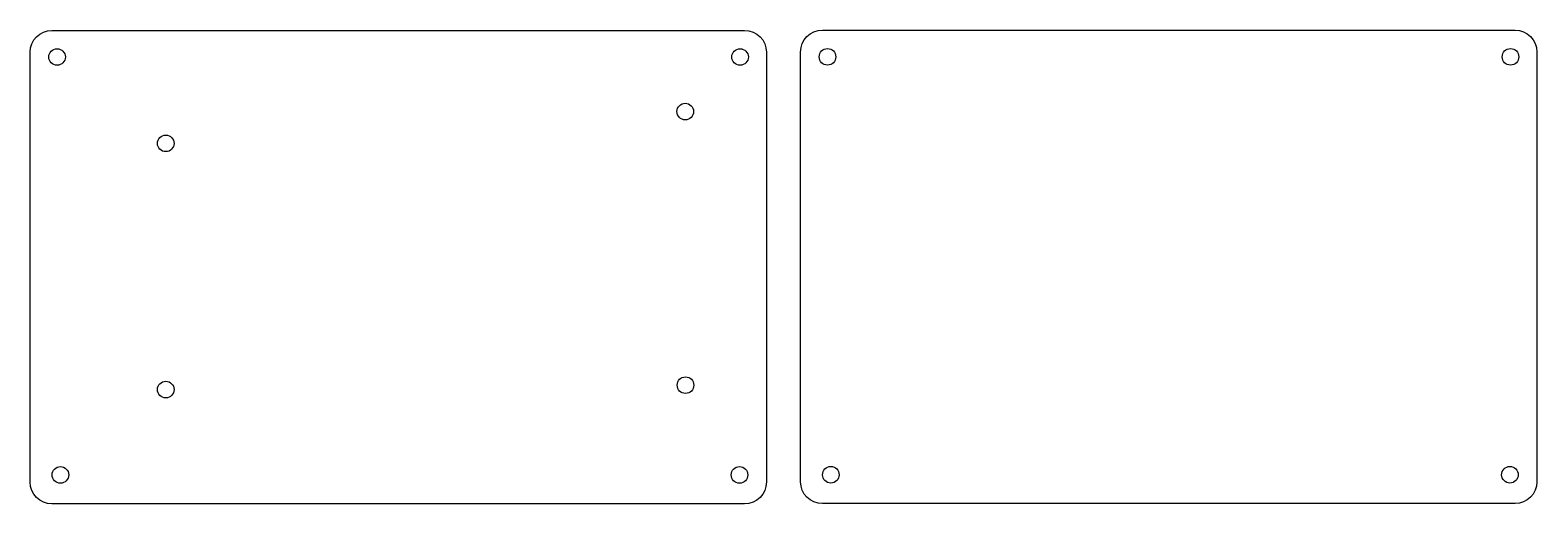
# Model space of a CAD drawing. Extents: x 161 to 453, y 135 to 227.
import ezdxf

# ---------------------------------------------------------------- set-up
doc = ezdxf.new("R2010")
doc.units = 0
doc.layers.add('Layer_1', color=7, linetype='CONTINUOUS')

msp = doc.modelspace()

# ---------------------------------------------------------------- linework, layer by layer
at = {"layer": 'Layer_1', "color": 7}
for p, q in [((164.885782, 227.173787), (299.13199, 227.173787)), ((164.885782, 227.173787), (164.885782, 227.173787)), ((314.218884, 227.208913), (448.465109, 227.208913)), ((314.218884, 227.208913), (314.218884, 227.208913)), ((160.650005, 139.691785), (160.650005, 222.93801)), ((303.36775, 222.93801), (303.36775, 139.691785)), ((309.983124, 139.726913), (309.983124, 222.973132)), ((452.700898, 222.973132), (452.700898, 139.726913)), ((299.13199, 135.45601), (164.885782, 135.45601)), ((448.465109, 135.491133), (314.218884, 135.491133))]:
    msp.add_line(p, q, dxfattribs=at)
at = {"layer": 'Layer_1', "color": 1}
for p, q in [((167.485554, 222.010018), (167.485554, 222.010018)), ((299.867772, 222.010015), (299.867772, 222.010015)), ((316.818659, 222.045141), (316.818659, 222.045141)), ((449.200919, 222.045141), (449.200919, 222.045141)), ((289.242528, 211.439814), (289.242528, 211.439814)), ((188.549269, 205.283531), (188.549269, 205.283531)), ((289.294655, 158.438331), (289.294655, 158.438331)), ((188.549269, 157.591732), (188.549269, 157.591732)), ((168.126661, 141.064892), (168.126661, 141.064892)), ((299.76064, 141.064886), (299.76064, 141.064886)), ((317.459783, 141.100011), (317.459783, 141.100011)), ((449.093788, 141.100008), (449.093788, 141.100008))]:
    msp.add_line(p, q, dxfattribs=at)
at = {"layer": 'Layer_1', "color": 7}
for points in [[(160.650005, 222.93801), (160.650005, 225.284628), (162.539161, 227.173787), (164.885782, 227.173787)], [(299.13199, 227.173787), (301.478611, 227.173787), (303.36775, 225.284628), (303.36775, 222.93801)], [(309.983124, 222.973132), (309.983124, 225.319754), (311.872263, 227.208913), (314.218884, 227.208913)], [(448.465109, 227.208913), (450.811731, 227.208913), (452.700898, 225.319754), (452.700898, 222.973132)], [(164.885782, 135.45601), (162.539161, 135.45601), (160.650005, 137.345163), (160.650005, 139.691785)], [(303.36775, 139.691785), (303.36775, 137.345163), (301.478611, 135.45601), (299.13199, 135.45601)], [(314.218884, 135.491133), (311.872263, 135.491133), (309.983124, 137.380289), (309.983124, 139.726913)], [(452.700898, 139.726913), (452.700898, 137.380289), (450.811731, 135.491133), (448.465109, 135.491133)]]:
    msp.add_open_spline(points, degree=3, dxfattribs=at)
at = {"layer": 'Layer_1', "color": 1}
for points in [[(164.267777, 222.010018), (164.267777, 222.898586), (164.988102, 223.618908), (165.876667, 223.618908)], [(165.876667, 220.401126), (164.988102, 220.401126), (164.267777, 221.121453), (164.267777, 222.010018)], [(165.876667, 223.618908), (166.76523, 223.618908), (167.485554, 222.898586), (167.485554, 222.010018)], [(167.485554, 222.010018), (167.485554, 221.121453), (166.76523, 220.401126), (165.876667, 220.401126)], [(296.649987, 222.010015), (296.649987, 222.898581), (297.370331, 223.618908), (298.258879, 223.618908)], [(298.258879, 220.401123), (297.370331, 220.401123), (296.649987, 221.12145), (296.649987, 222.010015)], [(298.258879, 223.618908), (299.147456, 223.618908), (299.867772, 222.898581), (299.867772, 222.010015)], [(299.867772, 222.010015), (299.867772, 221.12145), (299.147456, 220.401123), (298.258879, 220.401123)], [(313.600902, 222.045141), (313.600902, 222.933709), (314.321218, 223.654033), (315.209767, 223.654033)], [(315.209767, 220.436251), (314.321218, 220.436251), (313.600902, 221.156575), (313.600902, 222.045141)], [(315.209767, 223.654033), (316.098343, 223.654033), (316.818659, 222.933709), (316.818659, 222.045141)], [(316.818659, 222.045141), (316.818659, 221.156575), (316.098343, 220.436251), (315.209767, 220.436251)], [(445.983134, 222.045141), (445.983134, 222.933709), (446.70345, 223.654033), (447.592027, 223.654033)], [(447.592027, 220.436251), (446.70345, 220.436251), (445.983134, 221.156575), (445.983134, 222.045141)], [(447.592027, 223.654033), (448.480575, 223.654033), (449.200919, 222.933709), (449.200919, 222.045141)], [(449.200919, 222.045141), (449.200919, 221.156575), (448.480575, 220.436251), (447.592027, 220.436251)], [(286.0248, 211.439814), (286.0248, 212.328379), (286.745087, 213.048703), (287.633664, 213.048703)], [(287.633664, 209.830927), (286.745087, 209.830927), (286.0248, 210.551251), (286.0248, 211.439814)], [(287.633664, 213.048703), (288.522212, 213.048703), (289.242528, 212.328379), (289.242528, 211.439814)], [(289.242528, 211.439814), (289.242528, 210.551251), (288.522212, 209.830927), (287.633664, 209.830927)], [(185.331489, 205.283531), (185.331489, 206.172091), (186.051814, 206.892418), (186.940376, 206.892418)], [(186.940376, 203.674636), (186.051814, 203.674636), (185.331489, 204.394963), (185.331489, 205.283531)], [(186.940376, 206.892418), (187.828944, 206.892418), (188.549269, 206.172091), (188.549269, 205.283531)], [(188.549269, 205.283531), (188.549269, 204.394963), (187.828944, 203.674636), (186.940376, 203.674636)], [(185.331489, 157.591732), (185.331489, 158.480292), (186.051814, 159.200619), (186.940379, 159.200619)], [(186.940379, 159.200619), (187.828944, 159.200619), (188.549269, 158.480292), (188.549269, 157.591732)], [(286.076898, 158.438331), (286.076898, 159.326896), (286.797186, 160.047218), (287.685762, 160.047218)], [(287.685762, 156.829438), (286.797186, 156.829438), (286.076898, 157.549763), (286.076898, 158.438331)], [(287.685762, 160.047218), (288.574339, 160.047218), (289.294655, 159.326896), (289.294655, 158.438331)], [(289.294655, 158.438331), (289.294655, 157.549763), (288.574339, 156.829438), (287.685762, 156.829438)], [(186.940379, 155.982842), (186.051814, 155.982842), (185.331489, 156.703164), (185.331489, 157.591732)], [(188.549269, 157.591732), (188.549269, 156.703164), (187.828944, 155.982842), (186.940379, 155.982842)], [(164.908885, 141.064892), (164.908885, 141.95346), (165.629209, 142.673781), (166.517774, 142.673781)], [(166.517774, 139.456002), (165.629209, 139.456002), (164.908885, 140.176326), (164.908885, 141.064892)], [(166.517774, 142.673781), (167.406337, 142.673781), (168.126661, 141.95346), (168.126661, 141.064892)], [(168.126661, 141.064892), (168.126661, 140.176326), (167.406337, 139.456002), (166.517774, 139.456002)], [(296.542855, 141.064886), (296.542855, 141.953454), (297.263199, 142.673776), (298.151748, 142.673776)], [(298.151748, 139.455996), (297.263199, 139.455996), (296.542855, 140.176321), (296.542855, 141.064886)], [(298.151748, 142.673776), (299.040324, 142.673776), (299.76064, 141.953454), (299.76064, 141.064886)], [(299.76064, 141.064886), (299.76064, 140.176321), (299.040324, 139.455996), (298.151748, 139.455996)], [(314.241998, 141.100011), (314.241998, 141.98858), (314.962314, 142.708907), (315.850891, 142.708907)], [(315.850891, 139.491122), (314.962314, 139.491122), (314.241998, 140.211449), (314.241998, 141.100011)], [(315.850891, 142.708907), (316.739439, 142.708907), (317.459783, 141.98858), (317.459783, 141.100011)], [(317.459783, 141.100011), (317.459783, 140.211449), (316.739439, 139.491122), (315.850891, 139.491122)], [(445.876003, 141.100008), (445.876003, 141.98858), (446.596318, 142.708904), (447.484895, 142.708904)], [(447.484895, 139.491122), (446.596318, 139.491122), (445.876003, 140.211449), (445.876003, 141.100008)], [(447.484895, 142.708904), (448.373444, 142.708904), (449.093788, 141.98858), (449.093788, 141.100008)], [(449.093788, 141.100008), (449.093788, 140.211449), (448.373444, 139.491122), (447.484895, 139.491122)]]:
    msp.add_open_spline(points, degree=3, dxfattribs=at)

doc.saveas('drawing.dxf')
